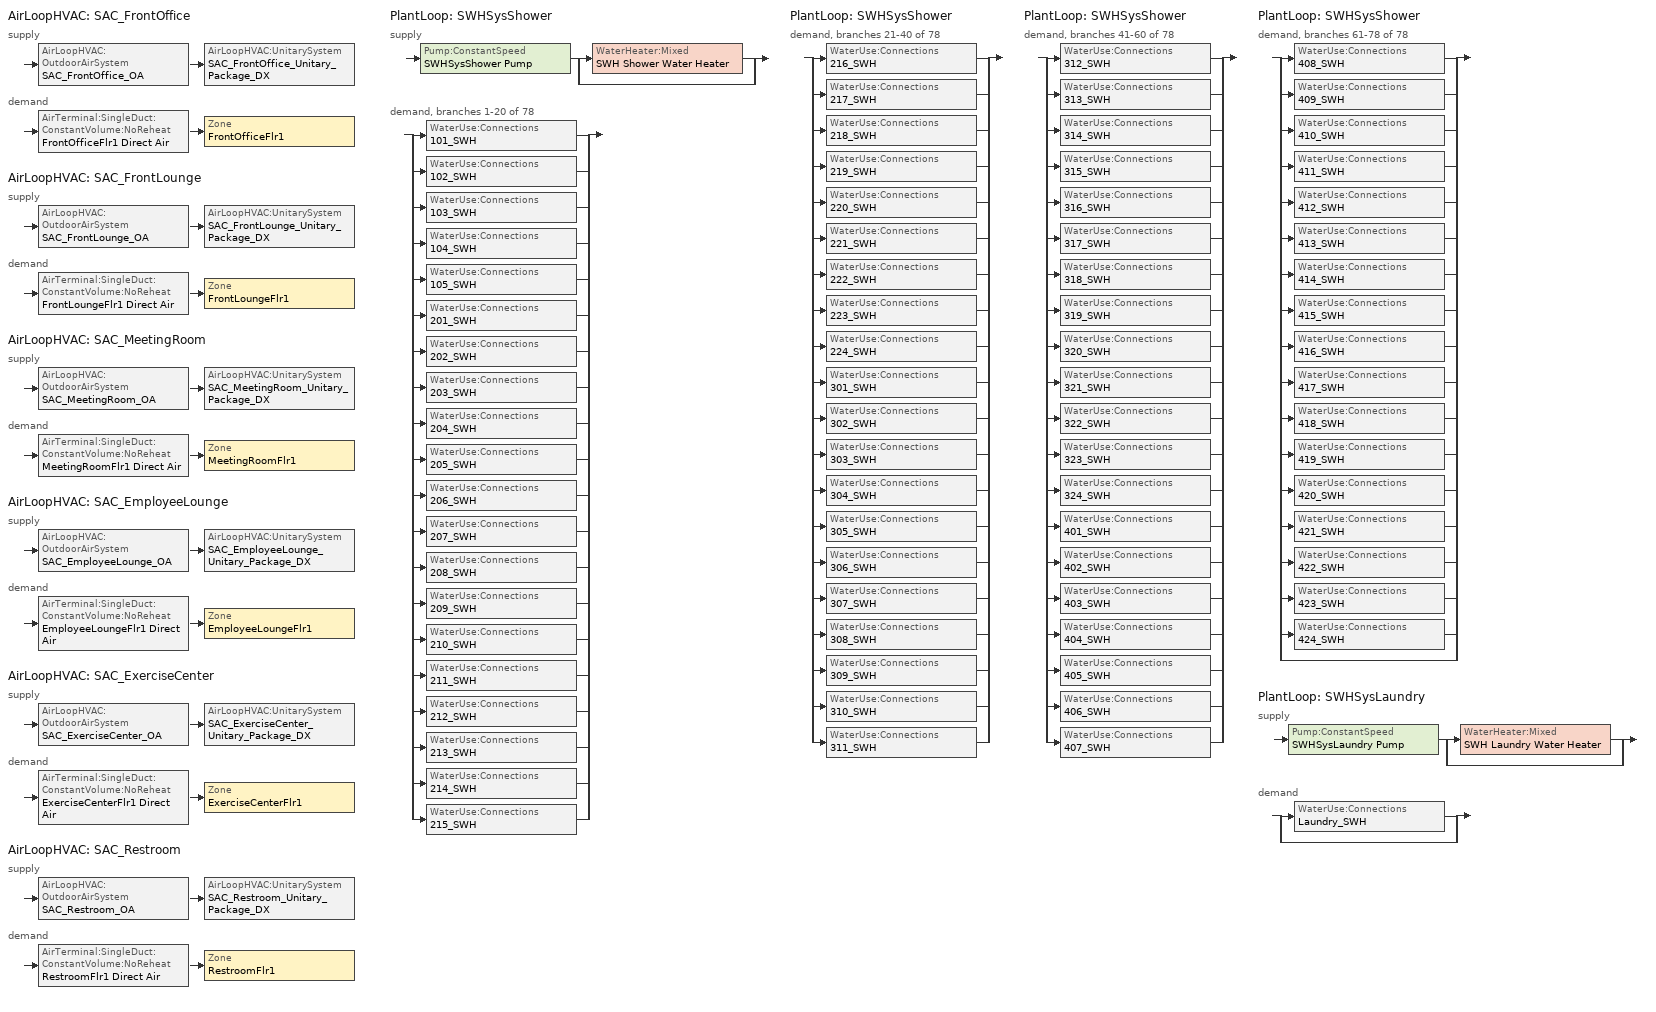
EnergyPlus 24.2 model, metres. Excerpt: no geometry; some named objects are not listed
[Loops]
AirLoopHVAC 'SAC_FrontOffice'
 supply: AirLoopHVAC:OutdoorAirSystem 'SAC_FrontOffice_OA' > AirLoopHVAC:UnitarySystem 'SAC_FrontOffice_Unitary_Package_DX'
 demand: AirTerminal:SingleDuct:ConstantVolume:NoReheat 'FrontOfficeFlr1 Direct Air' > Zone 'FrontOfficeFlr1'
AirLoopHVAC 'SAC_FrontLounge'
 supply: AirLoopHVAC:OutdoorAirSystem 'SAC_FrontLounge_OA' > AirLoopHVAC:UnitarySystem 'SAC_FrontLounge_Unitary_Package_DX'
 demand: AirTerminal:SingleDuct:ConstantVolume:NoReheat 'FrontLoungeFlr1 Direct Air' > Zone 'FrontLoungeFlr1'
AirLoopHVAC 'SAC_MeetingRoom'
 supply: AirLoopHVAC:OutdoorAirSystem 'SAC_MeetingRoom_OA' > AirLoopHVAC:UnitarySystem 'SAC_MeetingRoom_Unitary_Package_DX'
 demand: AirTerminal:SingleDuct:ConstantVolume:NoReheat 'MeetingRoomFlr1 Direct Air' > Zone 'MeetingRoomFlr1'
AirLoopHVAC 'SAC_EmployeeLounge'
 supply: AirLoopHVAC:OutdoorAirSystem 'SAC_EmployeeLounge_OA' > AirLoopHVAC:UnitarySystem 'SAC_EmployeeLounge_Unitary_Package_DX'
 demand: AirTerminal:SingleDuct:ConstantVolume:NoReheat 'EmployeeLoungeFlr1 Direct Air' > Zone 'EmployeeLoungeFlr1'
AirLoopHVAC 'SAC_ExerciseCenter'
 supply: AirLoopHVAC:OutdoorAirSystem 'SAC_ExerciseCenter_OA' > AirLoopHVAC:UnitarySystem 'SAC_ExerciseCenter_Unitary_Package_DX'
 demand: AirTerminal:SingleDuct:ConstantVolume:NoReheat 'ExerciseCenterFlr1 Direct Air' > Zone 'ExerciseCenterFlr1'
AirLoopHVAC 'SAC_Restroom'
 supply: AirLoopHVAC:OutdoorAirSystem 'SAC_Restroom_OA' > AirLoopHVAC:UnitarySystem 'SAC_Restroom_Unitary_Package_DX'
 demand: AirTerminal:SingleDuct:ConstantVolume:NoReheat 'RestroomFlr1 Direct Air' > Zone 'RestroomFlr1'
PlantLoop 'SWHSysShower'
 supply: Pump:ConstantSpeed 'SWHSysShower Pump' > split
  | WaterHeater:Mixed 'SWH Shower Water Heater'
  | bypass
 demand, branches 1-20 of 78: split
  | WaterUse:Connections '101_SWH'
  | WaterUse:Connections '102_SWH'
  | WaterUse:Connections '103_SWH'
  | WaterUse:Connections '104_SWH'
  | WaterUse:Connections '105_SWH'
  | WaterUse:Connections '201_SWH'
  | WaterUse:Connections '202_SWH'
  | WaterUse:Connections '203_SWH'
  | WaterUse:Connections '204_SWH'
  | WaterUse:Connections '205_SWH'
  | WaterUse:Connections '206_SWH'
  | WaterUse:Connections '207_SWH'
  | WaterUse:Connections '208_SWH'
  | WaterUse:Connections '209_SWH'
  | WaterUse:Connections '210_SWH'
  | WaterUse:Connections '211_SWH'
  | WaterUse:Connections '212_SWH'
  | WaterUse:Connections '213_SWH'
  | WaterUse:Connections '214_SWH'
  | WaterUse:Connections '215_SWH'
PlantLoop 'SWHSysShower'
 demand, branches 21-40 of 78: split
  | WaterUse:Connections '216_SWH'
  | WaterUse:Connections '217_SWH'
  | WaterUse:Connections '218_SWH'
  | WaterUse:Connections '219_SWH'
  | WaterUse:Connections '220_SWH'
  | WaterUse:Connections '221_SWH'
  | WaterUse:Connections '222_SWH'
  | WaterUse:Connections '223_SWH'
  | WaterUse:Connections '224_SWH'
  | WaterUse:Connections '301_SWH'
  | WaterUse:Connections '302_SWH'
  | WaterUse:Connections '303_SWH'
  | WaterUse:Connections '304_SWH'
  | WaterUse:Connections '305_SWH'
  | WaterUse:Connections '306_SWH'
  | WaterUse:Connections '307_SWH'
  | WaterUse:Connections '308_SWH'
  | WaterUse:Connections '309_SWH'
  | WaterUse:Connections '310_SWH'
  | WaterUse:Connections '311_SWH'
PlantLoop 'SWHSysShower'
 demand, branches 41-60 of 78: split
  | WaterUse:Connections '312_SWH'
  | WaterUse:Connections '313_SWH'
  | WaterUse:Connections '314_SWH'
  | WaterUse:Connections '315_SWH'
  | WaterUse:Connections '316_SWH'
  | WaterUse:Connections '317_SWH'
  | WaterUse:Connections '318_SWH'
  | WaterUse:Connections '319_SWH'
  | WaterUse:Connections '320_SWH'
  | WaterUse:Connections '321_SWH'
  | WaterUse:Connections '322_SWH'
  | WaterUse:Connections '323_SWH'
  | WaterUse:Connections '324_SWH'
  | WaterUse:Connections '401_SWH'
  | WaterUse:Connections '402_SWH'
  | WaterUse:Connections '403_SWH'
  | WaterUse:Connections '404_SWH'
  | WaterUse:Connections '405_SWH'
  | WaterUse:Connections '406_SWH'
  | WaterUse:Connections '407_SWH'
PlantLoop 'SWHSysShower'
 demand, branches 61-78 of 78: split
  | WaterUse:Connections '408_SWH'
  | WaterUse:Connections '409_SWH'
  | WaterUse:Connections '410_SWH'
  | WaterUse:Connections '411_SWH'
  | WaterUse:Connections '412_SWH'
  | WaterUse:Connections '413_SWH'
  | WaterUse:Connections '414_SWH'
  | WaterUse:Connections '415_SWH'
  | WaterUse:Connections '416_SWH'
  | WaterUse:Connections '417_SWH'
  | WaterUse:Connections '418_SWH'
  | WaterUse:Connections '419_SWH'
  | WaterUse:Connections '420_SWH'
  | WaterUse:Connections '421_SWH'
  | WaterUse:Connections '422_SWH'
  | WaterUse:Connections '423_SWH'
  | WaterUse:Connections '424_SWH'
  | bypass
PlantLoop 'SWHSysLaundry'
 supply: Pump:ConstantSpeed 'SWHSysLaundry Pump' > split
  | WaterHeater:Mixed 'SWH Laundry Water Heater'
  | bypass
 demand: split
  | WaterUse:Connections 'Laundry_SWH'
  | bypass
[ThermostatSetpoint:DualSetpoint]
Name | Heating Setpoint Temperature Schedule | Cooling Setpoint Temperature Schedule
CommonArea Thermostat Dual SP Control | CommonArea_HtgSP_Sch | CommonArea_ClgSP_Sch
FrontOfficeFlr1 Dual SP Control | Office_HtgSP_Sch | Office_ClgSP_Sch
MeetingRoomFlr1 Dual SP Control | MeetingRoom_HtgSP_Sch | MeetingRoom_ClgSP_Sch
[DesignSpecification:ZoneAirDistribution]
CM DSZAD Building: Zone Air Distribution Effectiveness in Cooling Mode=1; Zone Air Distribution Effectiveness in Heating Mode=1
[Sizing:Zone] Zone Cooling Design Supply Air Temperature Input Method=SupplyAirTemperature; Zone Cooling Design Supply Air Temperature {C}=14; Zone Heating Design Supply Air Temperature Input Method=SupplyAirTemperature; Zone Heating Design Supply Air Temperature {C}=50; Zone Cooling Design Supply Air Humidity Ratio {kgWater/kgDryAir}=0.008; Zone Heating Design Supply Air Humidity Ratio {kgWater/kgDryAir}=0.008; Cooling Design Air Flow Method=DesignDay; Cooling Design Air Flow Rate {m3/s}=0; Cooling Minimum Air Flow Fraction=0; Heating Design Air Flow Method=DesignDay; Heating Design Air Flow Rate {m3/s}=0; Zone Load Sizing Method=Sensible Load Only No Latent Load; Zone Latent Cooling Design Supply Air Humidity Ratio Input Method=HumidityRatioDifference; Zone Cooling Design Supply Air Humidity Ratio Difference {kgWater/kgDryAir}=0.005; Zone Latent Heating Design Supply Air Humidity Ratio Input Method=HumidityRatioDifference; Zone Humidification Design Supply Air Humidity Ratio Difference {kgWater/kgDryAir}=0.005
Name | Design Specification Outdoor Air Object
FrontOfficeFlr1 | SZ DSOA FrontOfficeFlr1
FrontLoungeFlr1 | SZ DSOA FrontLoungeFlr1
MeetingRoomFlr1 | SZ DSOA MeetingRoomFlr1
EmployeeLoungeFlr1 | SZ DSOA EmployeeLoungeFlr1
ExerciseCenterFlr1 | SZ DSOA ExerciseCenterFlr1
RestroomFlr1 | SZ DSOA RestroomFlr1
[DesignSpecification:OutdoorAir]
Name | Outdoor Air Method | Outdoor Air Flow per Zone Floor Area {m3/s-m2} | Outdoor Air Flow per Person {m3/s-person}
SZ DSOA FrontOfficeFlr1 | Flow/Area | 0.0004318
SZ DSOA FrontLoungeFlr1 | Sum | 0.0003048 | 0.00353961
SZ DSOA MeetingRoomFlr1; SZ DSOA EmployeeLoungeFlr1 | Sum | 0.0003048 | 0.00235974
SZ DSOA ExerciseCenterFlr1 | Sum | 0.0003048 | 0.00943895
SZ DSOA RestroomFlr1 | Flow/Area | 0
[ZoneControl:Thermostat] Control Type Schedule=COMPACT HVAC-ALWAYS 4
Name | Zone or ZoneList | Control 1
FrontOfficeFlr1 Thermostat | FrontOfficeFlr1 | FrontOfficeFlr1 Dual SP Control
FrontLoungeFlr1 Thermostat | FrontLoungeFlr1 | CommonArea Thermostat Dual SP Control
MeetingRoomFlr1 Thermostat | MeetingRoomFlr1 | MeetingRoomFlr1 Dual SP Control
EmployeeLoungeFlr1 Thermostat | EmployeeLoungeFlr1 | CommonArea Thermostat Dual SP Control
ExerciseCenterFlr1 Thermostat | ExerciseCenterFlr1 | CommonArea Thermostat Dual SP Control
RestroomFlr1 Thermostat | RestroomFlr1 | CommonArea Thermostat Dual SP Control
[Zone equipment]
FrontOfficeFlr1: FrontOfficeFlr1 Direct Air
FrontLoungeFlr1: FrontLoungeFlr1 Direct Air
MeetingRoomFlr1: MeetingRoomFlr1 Direct Air
EmployeeLoungeFlr1: EmployeeLoungeFlr1 Direct Air
ExerciseCenterFlr1: ExerciseCenterFlr1 Direct Air
RestroomFlr1: RestroomFlr1 Direct Air
[Coil:Cooling:DX:MultiSpeed] Availability Schedule=COMPACT HVAC-ALWAYS 1; Condenser Type=AirCooled; Apply Part Load Fraction to Speeds Greater than 1=No; Apply Latent Degradation to Speeds Greater than 1=No; Maximum Outdoor Dry-Bulb Temperature for Crankcase Heater Operation {C}=10; Basin Heater Setpoint Temperature {C}=2; Fuel Type=Electricity; Number of Speeds=2; 2017 Speed 1 Rated Evaporator Fan Power Per Volume Flow Rate {W/(m3/s)}=0; Speed 1 Total Cooling Capacity Function of Temperature Curve=PTU_CapFT; Speed 1 Total Cooling Capacity Function of Flow Fraction Curve=PTU_CapFF; Speed 1 Energy Input Ratio Function of Temperature Curve=PTU_EIRFT; Speed 1 Energy Input Ratio Function of Flow Fraction Curve=PTU_EIRFF; Speed 1 Part Load Fraction Correlation Curve=PTU_PLR; Speed 1 Rated Waste Heat Fraction of Power Input=0.2; Speed 1 Evaporative Condenser Effectiveness=0.9; 2017 Speed 2 Rated Evaporator Fan Power Per Volume Flow Rate {W/(m3/s)}=0; Speed 2 Total Cooling Capacity Function of Temperature Curve=PTU_CapFT; Speed 2 Total Cooling Capacity Function of Flow Fraction Curve=PTU_CapFF; Speed 2 Energy Input Ratio Function of Temperature Curve=PTU_EIRFT; Speed 2 Energy Input Ratio Function of Flow Fraction Curve=PTU_EIRFF; Speed 2 Part Load Fraction Correlation Curve=PTU_PLR; Speed 2 Rated Waste Heat Fraction of Power Input=0.2; Speed 2 Evaporative Condenser Effectiveness=0.9
Name | Speed 1 Gross Rated Total Cooling Capacity {W} | Speed 1 Gross Rated Sensible Heat Ratio | Speed 1 Gross Rated Cooling COP {W/W} | Speed 1 Rated Air Flow Rate {m3/s} | Speed 2 Gross Rated Total Cooling Capacity {W} | Speed 2 Gross Rated Sensible Heat Ratio | Speed 2 Gross Rated Cooling COP {W/W} | Speed 2 Rated Air Flow Rate {m3/s}
SAC_FrontOffice Cooling Coil | 3651.65 | 0.74078 | 4.11713 | 0.22142 | 7303.3 | 0.74078 | 4.11713 | 0.33213
SAC_FrontLounge Cooling Coil | 10170 | 0.70108 | 3.79883 | 0.54606 | 20339.97 | 0.70108 | 3.79883 | 0.81909
SAC_MeetingRoom Cooling Coil | 4692.825 | 0.70108 | 4.11713 | 0.251973 | 9385.65 | 0.70108 | 4.11713 | 0.37796
SAC_EmployeeLounge Cooling Coil | 7246.085 | 0.788 | 4.11713 | 0.49688 | 14492.17 | 0.788 | 4.11713 | 0.74532
SAC_ExerciseCenter Cooling Coil | 1685.465 | 0.70108 | 4.11713 | 0.0905 | 3370.93 | 0.70108 | 4.11713 | 0.13575
SAC_Restroom Cooling Coil | 590.345 | 0.8002 | 4.11713 | 0.0433527 | 1180.69 | 0.8002 | 4.11713 | 0.0650291
[Coil:Heating:Fuel] Availability Schedule=COMPACT HVAC-ALWAYS 1; Fuel Type=NaturalGas; Burner Efficiency=0.8; Nominal Capacity {W}=AUTOSIZE; On Cycle Parasitic Electric Load {W}=0; Part Load Fraction Correlation Curve=GasHeatPLFFPLR; Off Cycle Parasitic Fuel Load {W}=0
SAC_FrontOffice Heating Coil; SAC_FrontLounge Heating Coil; SAC_MeetingRoom Heating Coil; SAC_EmployeeLounge Heating Coil; SAC_ExerciseCenter Heating Coil; SAC_Restroom Heating Coil
[Sizing:System] Type of Load to Size On=Sensible; Design Outdoor Air Flow Rate {m3/s}=AUTOSIZE; Central Heating Maximum System Air Flow Ratio=1; Preheat Design Temperature {C}=7; Preheat Design Humidity Ratio {kgWater/kgDryAir}=0.008; Precool Design Temperature {C}=12; Precool Design Humidity Ratio {kgWater/kgDryAir}=0.008; Central Cooling Design Supply Air Temperature {C}=12; Central Heating Design Supply Air Temperature {C}=40; Type of Zone Sum to Use=NonCoincident; 100% Outdoor Air in Cooling=No; 100% Outdoor Air in Heating=No; Central Cooling Design Supply Air Humidity Ratio {kgWater/kgDryAir}=0.008; Central Heating Design Supply Air Humidity Ratio {kgWater/kgDryAir}=0.008; Cooling Supply Air Flow Rate Method=DesignDay; Cooling Supply Air Flow Rate {m3/s}=0; Heating Supply Air Flow Rate Method=DesignDay; Heating Supply Air Flow Rate {m3/s}=0; System Outdoor Air Method=ZoneSum; Zone Maximum Outdoor Air Fraction=1; Cooling Design Capacity Method=CoolingDesignCapacity; Cooling Design Capacity {W}=autosize; Heating Design Capacity Method=HeatingDesignCapacity; Heating Design Capacity {W}=autosize; Central Cooling Capacity Control Method=OnOff
SAC_FrontOffice; SAC_FrontLounge; SAC_MeetingRoom; SAC_EmployeeLounge; SAC_ExerciseCenter; SAC_Restroom
[AirTerminal:SingleDuct:ConstantVolume:NoReheat] Availability Schedule=COMPACT HVAC-ALWAYS 1; Maximum Air Flow Rate {m3/s}=AUTOSIZE
FrontOfficeFlr1 Direct Air; FrontLoungeFlr1 Direct Air; MeetingRoomFlr1 Direct Air; EmployeeLoungeFlr1 Direct Air; ExerciseCenterFlr1 Direct Air; RestroomFlr1 Direct Air
[Fan:SystemModel] Availability Schedule=AlwaysOn; Design Maximum Air Flow Rate {m3/s}=autosize; Speed Control Method=Discrete; Electric Power Minimum Flow Rate Fraction=1; Design Pressure Rise {Pa}=622.5; Motor In Air Stream Fraction=1; Design Electric Power Consumption {W}=AUTOSIZE; Design Power Sizing Method=TotalEfficiencyAndPressure; Night Ventilation Mode Pressure Rise {Pa}=622.5
Name | Motor Efficiency | Fan Total Efficiency | Number of Speeds | Speed 1 Flow Fraction | Speed 1 Electric Power Fraction | Speed 2 Flow Fraction | Speed 2 Electric Power Fraction
SAC_FrontOffice_addAQ Supply Fan; SAC_MeetingRoom_addAQ Supply Fan; SAC_ExerciseCenter_addAQ Supply Fan; SAC_Restroom_addAQ Supply Fan | 0.855 | 0.55575 | 1 | 1 | 1
SAC_FrontLounge_addAQ Supply Fan | 0.865 | 0.56225 | 2 | 0.66 | 0.4 | 1 | 1
SAC_EmployeeLounge_addAQ Supply Fan | 0.865 | 0.56225 | 1 | 1 | 1
[AirLoopHVAC:UnitarySystem] Control Type=Load; Dehumidification Control Type=None; Availability Schedule=COMPACT HVAC-ALWAYS 1; Fan Placement=BlowThrough; DX Heating Coil Sizing Ratio=1; Use DOAS DX Cooling Coil=No; Minimum Supply Air Temperature {C}=2; Latent Load Control=SensibleOnlyLoadControl; Cooling Supply Air Flow Rate Method=SupplyAirFlowRate; Cooling Supply Air Flow Rate {m3/s}=AUTOSIZE; Heating Supply Air Flow Rate Method=SupplyAirFlowRate; Heating Supply Air Flow Rate {m3/s}=AUTOSIZE; No Load Supply Air Flow Rate Method=SupplyAirFlowRate; No Load Supply Air Flow Rate {m3/s}=AUTOSIZE; No Load Supply Air Flow Rate Control Set To Low Speed=No; Maximum Supply Air Temperature {C}=AUTOSIZE
Name | Controlling Zone or Thermostat Location | Supply Fan | Supply Air Fan Operating Mode Schedule | Heating Coil | Cooling Coil | Design Specification Multispeed Object
SAC_FrontOffice_Unitary_Package_DX | FrontOfficeFlr1 | SAC_FrontOffice_addAQ Supply Fan | Office_Fan_Sch | SAC_FrontOffice Heating Coil | SAC_FrontOffice Cooling Coil | SAC_FrontOffice_Unitary_Package_DX_Perf
SAC_FrontLounge_Unitary_Package_DX | FrontLoungeFlr1 | SAC_FrontLounge_addAQ Supply Fan | COMPACT HVAC-ALWAYS 1 | SAC_FrontLounge Heating Coil | SAC_FrontLounge Cooling Coil | SAC_FrontLounge_Unitary_Package_DX_Perf
SAC_MeetingRoom_Unitary_Package_DX | MeetingRoomFlr1 | SAC_MeetingRoom_addAQ Supply Fan | MeetingRoom_Fan_Sch | SAC_MeetingRoom Heating Coil | SAC_MeetingRoom Cooling Coil | SAC_MeetingRoom_Unitary_Package_DX_Perf
SAC_EmployeeLounge_Unitary_Package_DX | EmployeeLoungeFlr1 | SAC_EmployeeLounge_addAQ Supply Fan | COMPACT HVAC-ALWAYS 1 | SAC_EmployeeLounge Heating Coil | SAC_EmployeeLounge Cooling Coil | SAC_EmployeeLounge_Unitary_Package_DX_Perf
SAC_ExerciseCenter_Unitary_Package_DX | ExerciseCenterFlr1 | SAC_ExerciseCenter_addAQ Supply Fan | COMPACT HVAC-ALWAYS 1 | SAC_ExerciseCenter Heating Coil | SAC_ExerciseCenter Cooling Coil | SAC_ExerciseCenter_Unitary_Package_DX_Perf
SAC_Restroom_Unitary_Package_DX | RestroomFlr1 | SAC_Restroom_addAQ Supply Fan | COMPACT HVAC-ALWAYS 1 | SAC_Restroom Heating Coil | SAC_Restroom Cooling Coil | SAC_Restroom_Unitary_Package_DX_Perf
[UnitarySystemPerformance:Multispeed] Number of Speeds for Heating=2; Number of Speeds for Cooling=2; Single Mode Operation=No; Heating Speed 2 Supply Air Flow Ratio=1; Cooling Speed 2 Supply Air Flow Ratio=1
Name | No Load Supply Air Flow Rate Ratio | Heating Speed 1 Supply Air Flow Ratio | Cooling Speed 1 Supply Air Flow Ratio
SAC_FrontOffice_Unitary_Package_DX_Perf; SAC_MeetingRoom_Unitary_Package_DX_Perf; SAC_EmployeeLounge_Unitary_Package_DX_Perf; SAC_ExerciseCenter_Unitary_Package_DX_Perf; SAC_Restroom_Unitary_Package_DX_Perf | 1 | 1 | 1
SAC_FrontLounge_Unitary_Package_DX_Perf | 0.66 | 0.66 | 0.66
[Controller:OutdoorAir] Maximum Outdoor Air Flow Rate {m3/s}=AUTOSIZE; Economizer Control Action Type=ModulateFlow; Lockout Type=LockoutWithHeating; Minimum Limit Type=FixedMinimum; Minimum Outdoor Air Schedule=MinOA_MotorizedDamper_Sched; Maximum Fraction of Outdoor Air Schedule=SZ_system_OA_Max_Frac_SCH
Name | Minimum Outdoor Air Flow Rate {m3/s} | Economizer Control Type | Mechanical Ventilation Controller
SAC_FrontOffice_OA_Controller; SAC_Restroom_OA_Controller | AUTOSIZE | NoEconomizer
SAC_FrontLounge_OA_Controller | 0 | DifferentialEnthalpy | FrontLoungeFlr1_DCV
SAC_MeetingRoom_OA_Controller | 0 | NoEconomizer | MeetingRoomFlr1_DCV
SAC_EmployeeLounge_OA_Controller | 0 | DifferentialEnthalpy | EmployeeLoungeFlr1_DCV
SAC_ExerciseCenter_OA_Controller | 0 | NoEconomizer | ExerciseCenterFlr1_DCV
[Controller:MechanicalVentilation] Availability Schedule=MinOA_MotorizedDamper_Sched; System Outdoor Air Method=ZoneSum; Design Specification Zone Air Distribution Object Name 1=CM DSZAD Building
Name | Demand Controlled Ventilation | Zone or ZoneList 1 | Design Specification Outdoor Air Object Name 1
FrontOfficeFlr1_DCV | No | FrontOfficeFlr1 | SZ DSOA FrontOfficeFlr1
FrontLoungeFlr1_DCV | Yes | FrontLoungeFlr1 | SZ DSOA FrontLoungeFlr1
MeetingRoomFlr1_DCV | Yes | MeetingRoomFlr1 | SZ DSOA MeetingRoomFlr1
EmployeeLoungeFlr1_DCV | Yes | EmployeeLoungeFlr1 | SZ DSOA EmployeeLoungeFlr1
ExerciseCenterFlr1_DCV | Yes | ExerciseCenterFlr1 | SZ DSOA ExerciseCenterFlr1
RestroomFlr1_DCV | No | RestroomFlr1 | SZ DSOA RestroomFlr1
[AirLoopHVAC] Design Supply Air Flow Rate {m3/s}=AUTOSIZE
SAC_FrontOffice; SAC_FrontLounge; SAC_MeetingRoom; SAC_EmployeeLounge; SAC_ExerciseCenter; SAC_Restroom
[SetpointManager:SingleZone:Heating] Control Variable=Temperature; Minimum Supply Air Temperature {C}=13; Maximum Supply Air Temperature {C}=45
Name | Control Zone | Setpoint Node or NodeList
SupAirTemp MngrFrontOfficeFlr1 - Htg | FrontOfficeFlr1 | SAC_FrontOffice Supply Equipment Outlet Node
SupAirTemp MngrFrontLoungeFlr1 - Htg | FrontLoungeFlr1 | SAC_FrontLounge Supply Equipment Outlet Node
SupAirTemp MngrMeetingRoomFlr1 - Htg | MeetingRoomFlr1 | SAC_MeetingRoom Supply Equipment Outlet Node
SupAirTemp MngrEmployeeLoungeFlr1 - Htg | EmployeeLoungeFlr1 | SAC_EmployeeLounge Supply Equipment Outlet Node
SupAirTemp MngrExerciseCenterFlr1 - Htg | ExerciseCenterFlr1 | SAC_ExerciseCenter Supply Equipment Outlet Node
SupAirTemp MngrRestroomFlr1 - Htg | RestroomFlr1 | SAC_Restroom Supply Equipment Outlet Node
[SetpointManager:SingleZone:Cooling] Control Variable=Temperature; Minimum Supply Air Temperature {C}=13; Maximum Supply Air Temperature {C}=45
Name | Control Zone | Setpoint Node or NodeList
SupAirTemp MngrFrontOfficeFlr1 - Clg | FrontOfficeFlr1 | SAC_FrontOffice Zone Equipment Inlet Node
SupAirTemp MngrFrontLoungeFlr1 - Clg | FrontLoungeFlr1 | SAC_FrontLounge Zone Equipment Inlet Node
SupAirTemp MngrMeetingRoomFlr1 - Clg | MeetingRoomFlr1 | SAC_MeetingRoom Zone Equipment Inlet Node
SupAirTemp MngrEmployeeLoungeFlr1 - Clg | EmployeeLoungeFlr1 | SAC_EmployeeLounge Zone Equipment Inlet Node
SupAirTemp MngrExerciseCenterFlr1 - Clg | ExerciseCenterFlr1 | SAC_ExerciseCenter Zone Equipment Inlet Node
SupAirTemp MngrRestroomFlr1 - Clg | RestroomFlr1 | SAC_Restroom Zone Equipment Inlet Node
[SetpointManager:MixedAir] Control Variable=Temperature
Name | Setpoint Node or NodeList
SAC_FrontOffice_OAMixed Air Temp Manager | SAC_FrontOffice Mixed Air Outlet
SAC_FrontLounge_OAMixed Air Temp Manager | SAC_FrontLounge Mixed Air Outlet
SAC_MeetingRoom_OAMixed Air Temp Manager | SAC_MeetingRoom Mixed Air Outlet
SAC_EmployeeLounge_OAMixed Air Temp Manager | SAC_EmployeeLounge Mixed Air Outlet
SAC_ExerciseCenter_OAMixed Air Temp Manager | SAC_ExerciseCenter Mixed Air Outlet
SAC_Restroom_OAMixed Air Temp Manager | SAC_Restroom Mixed Air Outlet
[WaterHeater:Mixed] Deadband Temperature Difference {deltaC}=2; Maximum Temperature Limit {C}=82.2222; Heater Control Type=Cycle; Heater Fuel Type=NATURALGAS; Heater Thermal Efficiency=0.95; Off Cycle Parasitic Fuel Type=NATURALGAS; Off Cycle Parasitic Heat Fraction to Tank=0; On Cycle Parasitic Fuel Type=NATURALGAS; Ambient Temperature Indicator=zone; Use Side Effectiveness=1; Source Side Effectiveness=1; Use Side Design Flow Rate {m3/s}=AUTOSIZE; Source Side Design Flow Rate {m3/s}=AUTOSIZE; Indirect Water Heating Recovery Time {hr}=1.5
Name | Tank Volume {m3} | Setpoint Temperature Schedule | Heater Maximum Capacity {W} | Off Cycle Parasitic Fuel Consumption Rate {W} | On Cycle Parasitic Fuel Consumption Rate {W} | Ambient Temperature Zone | Off Cycle Loss Coefficient to Ambient Temperature {W/K} | On Cycle Loss Coefficient to Ambient Temperature {W/K} | Peak Use Flow Rate {m3/s}
SWH Shower Water Heater | 1.135624 | SHWSysShower Water Heater Setpoint Temperature Schedule | 87921.32 | 6120.33 | 6120.33 | MECHANICALROOMFLR1 | 11.2541 | 11.2541
SWH Laundry Water Heater | 0.757082 | SHWSysLaundry Water Heater Setpoint Temperature Schedule | 58614.21 | 0 | 0 | LAUNDRYROOMFLR1 | 9.64329 | 9.64329 | 0
[Sizing:Plant] Loop Type=Heating; Loop Design Temperature Difference {deltaC}=5
Name | Design Loop Exit Temperature {C}
SWHSysShower | 60
SWHSysLaundry | 82.22
[PlantLoop] Fluid Type=WATER; Minimum Loop Temperature {C}=10; Maximum Loop Flow Rate {m3/s}=AUTOSIZE; Minimum Loop Flow Rate {m3/s}=0; Plant Loop Volume {m3}=AUTOSIZE; Load Distribution Scheme=Optimal
Name | Plant Equipment Operation Scheme | Maximum Loop Temperature {C}
SWHSysShower | SWHSysShower Loop Operation Scheme List | 60
SWHSysLaundry | SWHSysLaundry Loop Operation Scheme List | 82.22
[Pump:ConstantSpeed] Design Flow Rate {m3/s}=autosize; Design Power Consumption {W}=AUTOSIZE; Fraction of Motor Inefficiencies to Fluid Stream=0; Pump Control Type=Intermittent
Name | Design Pump Head {Pa} | Motor Efficiency
SWHSysShower Pump | 29891 | 0.85
SWHSysLaundry Pump | 0.001 | 0.3
[PlantEquipmentList]
SWHSysShower Equipment List: SWH Shower Water Heater
SWHSysLaundry Equipment List: SWH Laundry Water Heater
[PlantEquipmentOperation:HeatingLoad] Load Range 1 Lower Limit {W}=0; Load Range 1 Upper Limit {W}=1000000000000000
Name | Range 1 Equipment List
SWHSysShower Operation Scheme | SWHSysShower Equipment List
SWHSysLaundry Operation Scheme | SWHSysLaundry Equipment List
[PlantEquipmentOperationSchemes] Control Scheme 1 Schedule=PlantOnSched
Name | Control Scheme 1
SWHSysShower Loop Operation Scheme List | SWHSysShower Operation Scheme
SWHSysLaundry Loop Operation Scheme List | SWHSysLaundry Operation Scheme
[SetpointManager:Scheduled] Control Variable=Temperature
Name | Schedule | Setpoint Node or NodeList
SWHSysShower Loop Setpoint Manager | SHWSysShower-Loop-Temp-Schedule | SWHSysShower Supply Outlet Node
SWHSysLaundry Loop Setpoint Manager | SHWSysLaundry-Loop-Temp-Schedule | SWHSysLaundry Supply Outlet Node
[WaterUse:Equipment] Sensible Fraction Schedule=SHW Sensible fract sched; Latent Fraction Schedule=SHW Latent fract sched
Name | Peak Flow Rate {m3/s} | Flow Rate Fraction Schedule | Target Temperature Schedule | Zone
101_SWH | 2.337e-06 | AlwaysOff | SHW Shower Temp Sched | GuestRoom101
102_SWH | 2.337e-06 | AlwaysOff | SHW Shower Temp Sched | GuestRoom102
103_SWH | 2.337e-06 | GuestRoom_SHW_Sch | SHW Shower Temp Sched | GuestRoom103
104_SWH | 2.337e-06 | GuestRoom_SHW_Sch | SHW Shower Temp Sched | GuestRoom104
105_SWH | 2.337e-06 | GuestRoom_SHW_Sch | SHW Shower Temp Sched | GuestRoom105
201_SWH | 2.337e-06 | AlwaysOff | SHW Shower Temp Sched | GuestRoom201
202_SWH; 203_SWH; 204_SWH; 205_SWH | 2.337e-06 | GuestRoom_SHW_Sch | SHW Shower Temp Sched | GuestRoom202_205
206_SWH; 207_SWH; 208_SWH | 2.337e-06 | GuestRoom_SHW_Sch | SHW Shower Temp Sched | GuestRoom206_208
209_SWH; 210_SWH; 211_SWH; 212_SWH | 2.337e-06 | GuestRoom_SHW_Sch | SHW Shower Temp Sched | GuestRoom209_212
213_SWH | 2.337e-06 | GuestRoom_SHW_Sch | SHW Shower Temp Sched | GuestRoom213
214_SWH | 2.337e-06 | GuestRoom_SHW_Sch | SHW Shower Temp Sched | GuestRoom214
215_SWH; 216_SWH; 217_SWH; 218_SWH | 2.337e-06 | AlwaysOff | SHW Shower Temp Sched | GuestRoom215_218
219_SWH | 2.337e-06 | GuestRoom_SHW_Sch | SHW Shower Temp Sched | GuestRoom219
220_SWH; 221_SWH; 222_SWH; 223_SWH | 2.337e-06 | GuestRoom_SHW_Sch | SHW Shower Temp Sched | GuestRoom220_223
224_SWH | 2.337e-06 | GuestRoom_SHW_Sch | SHW Shower Temp Sched | GuestRoom224
301_SWH | 2.337e-06 | AlwaysOff | SHW Shower Temp Sched | GuestRoom301
302_SWH; 303_SWH; 304_SWH; 305_SWH | 2.337e-06 | AlwaysOff | SHW Shower Temp Sched | GuestRoom302_305
306_SWH; 307_SWH; 308_SWH | 2.337e-06 | AlwaysOff | SHW Shower Temp Sched | GuestRoom306_308
309_SWH; 310_SWH; 311_SWH; 312_SWH | 2.337e-06 | GuestRoom_SHW_Sch | SHW Shower Temp Sched | GuestRoom309_312
313_SWH | 2.337e-06 | AlwaysOff | SHW Shower Temp Sched | GuestRoom313
314_SWH | 2.337e-06 | GuestRoom_SHW_Sch | SHW Shower Temp Sched | GuestRoom314
315_SWH; 316_SWH; 317_SWH; 318_SWH | 2.337e-06 | GuestRoom_SHW_Sch | SHW Shower Temp Sched | GuestRoom315_318
319_SWH | 2.337e-06 | AlwaysOff | SHW Shower Temp Sched | GuestRoom319
320_SWH; 321_SWH; 322_SWH; 323_SWH | 2.337e-06 | GuestRoom_SHW_Sch | SHW Shower Temp Sched | GuestRoom320_323
324_SWH | 2.337e-06 | AlwaysOff | SHW Shower Temp Sched | GuestRoom324
401_SWH | 2.337e-06 | GuestRoom_SHW_Sch | SHW Shower Temp Sched | GuestRoom401
402_SWH; 403_SWH; 404_SWH; 405_SWH | 2.337e-06 | AlwaysOff | SHW Shower Temp Sched | GuestRoom402_405
406_SWH; 407_SWH; 408_SWH | 2.337e-06 | AlwaysOff | SHW Shower Temp Sched | GuestRoom406_408
409_SWH; 410_SWH; 411_SWH; 412_SWH | 2.337e-06 | GuestRoom_SHW_Sch | SHW Shower Temp Sched | GuestRoom409_412
413_SWH | 2.337e-06 | AlwaysOff | SHW Shower Temp Sched | GuestRoom413
414_SWH | 2.337e-06 | AlwaysOff | SHW Shower Temp Sched | GuestRoom414
415_SWH; 416_SWH; 417_SWH; 418_SWH | 2.337e-06 | GuestRoom_SHW_Sch | SHW Shower Temp Sched | GuestRoom415_418
419_SWH | 2.337e-06 | GuestRoom_SHW_Sch | SHW Shower Temp Sched | GuestRoom419
420_SWH; 421_SWH; 422_SWH; 423_SWH | 2.337e-06 | GuestRoom_SHW_Sch | SHW Shower Temp Sched | GuestRoom420_423
424_SWH | 2.337e-06 | GuestRoom_SHW_Sch | SHW Shower Temp Sched | GuestRoom424
Laundry_SWH | 0.00012933 | LaundryRoom_SHW_Sch | SHW Laundry Temp Sched | LaundryRoomFlr1
[WaterUse:Connections]
Name | Water Use Equipment 1
101_SWH | 101_SWH
102_SWH | 102_SWH
103_SWH | 103_SWH
104_SWH | 104_SWH
105_SWH | 105_SWH
201_SWH | 201_SWH
202_SWH | 202_SWH
203_SWH | 203_SWH
204_SWH | 204_SWH
205_SWH | 205_SWH
206_SWH | 206_SWH
207_SWH | 207_SWH
208_SWH | 208_SWH
209_SWH | 209_SWH
210_SWH | 210_SWH
211_SWH | 211_SWH
212_SWH | 212_SWH
213_SWH | 213_SWH
214_SWH | 214_SWH
215_SWH | 215_SWH
216_SWH | 216_SWH
217_SWH | 217_SWH
218_SWH | 218_SWH
219_SWH | 219_SWH
220_SWH | 220_SWH
221_SWH | 221_SWH
222_SWH | 222_SWH
223_SWH | 223_SWH
224_SWH | 224_SWH
301_SWH | 301_SWH
302_SWH | 302_SWH
303_SWH | 303_SWH
304_SWH | 304_SWH
305_SWH | 305_SWH
306_SWH | 306_SWH
307_SWH | 307_SWH
308_SWH | 308_SWH
309_SWH | 309_SWH
310_SWH | 310_SWH
311_SWH | 311_SWH
312_SWH | 312_SWH
313_SWH | 313_SWH
314_SWH | 314_SWH
315_SWH | 315_SWH
316_SWH | 316_SWH
317_SWH | 317_SWH
318_SWH | 318_SWH
319_SWH | 319_SWH
320_SWH | 320_SWH
321_SWH | 321_SWH
322_SWH | 322_SWH
323_SWH | 323_SWH
324_SWH | 324_SWH
401_SWH | 401_SWH
402_SWH | 402_SWH
403_SWH | 403_SWH
404_SWH | 404_SWH
405_SWH | 405_SWH
406_SWH | 406_SWH
407_SWH | 407_SWH
408_SWH | 408_SWH
409_SWH | 409_SWH
410_SWH | 410_SWH
411_SWH | 411_SWH
412_SWH | 412_SWH
413_SWH | 413_SWH
414_SWH | 414_SWH
415_SWH | 415_SWH
416_SWH | 416_SWH
417_SWH | 417_SWH
418_SWH | 418_SWH
419_SWH | 419_SWH
420_SWH | 420_SWH
421_SWH | 421_SWH
422_SWH | 422_SWH
423_SWH | 423_SWH
424_SWH | 424_SWH
Laundry_SWH | Laundry_SWH
[Schedule:Compact]
AlwaysOn; COMPACT HVAC-ALWAYS 1; PlantOnSched; MinOA_MotorizedDamper_Sched: Through: 12/31, For: AllDays, Until: 24:00, 1
AlwaysOff: Through: 12/31, For: AllDays, Until: 24:00, 0
Office_Fan_Sch: Through: 12/31, For: Weekdays, Until: 01:00, 1, Until: 02:00, 1, Until: 03:00, 1, Until: 04:00, 1, Until: 05:00, 1, Until: 06:00, 1, Until: 07:00, 1, Until: 08:00, 1, Until: 09:00, 1, Until: 10:00, 1, Until: 11:00, 1, Until: 12:00, 1, Until: 13:00, 0, Until: 14:00, 1, Until: 15:00, 0, Until: 16:00, 1, Until: 17:00, 1, Until: 18:00, 1, Until: 19:00, 1, Until: 20:00, 1, Until: 21:00, 1, Until: 22:00, 1, Until: 23:00, 1, Until: 24:00, 1, For: Saturday Sunday Holidays, Until: 01:00, 1, Until: 02:00, 1, Until: 03:00, 1, Until: 04:00, 1, Until: 05:00, 1, Until: 06:00, 1, Until: 07:00, 1, Until: 08:00, 1, Until: 09:00, 1, Until: 10:00, 1, Until: 11:00, 1, Until: 12:00, 0, Until: 13:00, 1, Until: 14:00, 1, Until: 15:00, 0, Until: 16:00, 1, Until: 17:00, 1, Until: 18:00, 1, Until: 19:00, 1, Until: 20:00, 1, Until: 21:00, 1, Until: 22:00, 1, Until: 23:00, 1, Until: 24:00, 1, For: AllOtherDays, Until: 24:00, 1
COMPACT HVAC-ALWAYS 4: Through: 12/31, For: AllDays, Until: 24:00, 4
MeetingRoom_HtgSP_Sch: Through: 12/31, For: Weekdays, Until: 01:00, 21.111, Until: 02:00, 21.111, Until: 03:00, 21.111, Until: 04:00, 21.111, Until: 05:00, 21.111, Until: 06:00, 21.111, Until: 07:00, 21.111, Until: 08:00, 21.111, Until: 09:00, 21.111, Until: 10:00, 21.111, Until: 11:00, 20.555, Until: 12:00, 20.555, Until: 13:00, 21.111, Until: 14:00, 21.111, Until: 15:00, 20.555, Until: 16:00, 21.111, Until: 17:00, 20.555, Until: 18:00, 20.555, Until: 19:00, 21.111, Until: 20:00, 21.111, Until: 21:00, 21.111, Until: 22:00, 21.111, Until: 23:00, 21.111, Until: 24:00, 21.111, For: Saturday Sunday Holidays, Until: 01:00, 21.111, Until: 02:00, 21.111, Until: 03:00, 21.111, Until: 04:00, 21.111, Until: 05:00, 21.111, Until: 06:00, 21.111, Until: 07:00, 21.111, Until: 08:00, 21.111, Until: 09:00, 21.111, Until: 10:00, 21.111, Until: 11:00, 21.111, Until: 12:00, 21.111, Until: 13:00, 20.555, Until: 14:00, 20.555, Until: 15:00, 20.555, Until: 16:00, 20.555, Until: 17:00, 20.555, Until: 18:00, 20.555, Until: 19:00, 21.111, Until: 20:00, 21.111, Until: 21:00, 21.111, Until: 22:00, 21.111, Until: 23:00, 21.111, Until: 24:00, 21.111, For: AllOtherDays, Until: 24:00, 21.111
Office_HtgSP_Sch: Through: 12/31, For: Weekdays, Until: 01:00, 21.111, Until: 02:00, 21.111, Until: 03:00, 21.111, Until: 04:00, 21.111, Until: 05:00, 21.111, Until: 06:00, 21.111, Until: 07:00, 21.111, Until: 08:00, 21.111, Until: 09:00, 21.111, Until: 10:00, 21.111, Until: 11:00, 21.111, Until: 12:00, 21.111, Until: 13:00, 20.555, Until: 14:00, 21.111, Until: 15:00, 20.555, Until: 16:00, 21.111, Until: 17:00, 21.111, Until: 18:00, 21.111, Until: 19:00, 21.111, Until: 20:00, 21.111, Until: 21:00, 21.111, Until: 22:00, 21.111, Until: 23:00, 21.111, Until: 24:00, 21.111, For: Saturday Sunday Holidays, Until: 01:00, 21.111, Until: 02:00, 21.111, Until: 03:00, 21.111, Until: 04:00, 21.111, Until: 05:00, 21.111, Until: 06:00, 21.111, Until: 07:00, 21.111, Until: 08:00, 21.111, Until: 09:00, 21.111, Until: 10:00, 21.111, Until: 11:00, 21.111, Until: 12:00, 20.555, Until: 13:00, 21.111, Until: 14:00, 21.111, Until: 15:00, 20.555, Until: 16:00, 21.111, Until: 17:00, 21.111, Until: 18:00, 21.111, Until: 19:00, 21.111, Until: 20:00, 21.111, Until: 21:00, 21.111, Until: 22:00, 21.111, Until: 23:00, 21.111, Until: 24:00, 21.111, For: AllOtherDays, Until: 24:00, 21.111
MeetingRoom_ClgSP_Sch: Through: 12/31, For: Weekdays, Until: 01:00, 23.889, Until: 02:00, 23.889, Until: 03:00, 23.889, Until: 04:00, 23.889, Until: 05:00, 23.889, Until: 06:00, 23.889, Until: 07:00, 23.889, Until: 08:00, 23.889, Until: 09:00, 23.8889, Until: 10:00, 23.8889, Until: 11:00, 24.445, Until: 12:00, 24.445, Until: 13:00, 23.8889, Until: 14:00, 23.8889, Until: 15:00, 24.445, Until: 16:00, 23.8889, Until: 17:00, 24.445, Until: 18:00, 24.445, Until: 19:00, 23.889, Until: 20:00, 23.889, Until: 21:00, 23.889, Until: 22:00, 23.889, Until: 23:00, 23.889, Until: 24:00, 23.889, For: Saturday Sunday Holidays, Until: 01:00, 23.889, Until: 02:00, 23.889, Until: 03:00, 23.889, Until: 04:00, 23.889, Until: 05:00, 23.889, Until: 06:00, 23.889, Until: 07:00, 23.889, Until: 08:00, 23.889, Until: 09:00, 23.889, Until: 10:00, 23.889, Until: 11:00, 23.889, Until: 12:00, 23.889, Until: 13:00, 24.445, Until: 14:00, 24.445, Until: 15:00, 24.445, Until: 16:00, 24.445, Until: 17:00, 24.445, Until: 18:00, 24.445, Until: 19:00, 23.889, Until: 20:00, 23.889, Until: 21:00, 23.889, Until: 22:00, 23.889, Until: 23:00, 23.889, Until: 24:00, 23.889, For: AllOtherDays, Until: 24:00, 23.889
Office_ClgSP_Sch: Through: 12/31, For: Weekdays, Until: 01:00, 23.8889, Until: 02:00, 23.8889, Until: 03:00, 23.8889, Until: 04:00, 23.8889, Until: 05:00, 23.8889, Until: 06:00, 23.8889, Until: 07:00, 23.8889, Until: 08:00, 23.8889, Until: 09:00, 23.8889, Until: 10:00, 23.8889, Until: 11:00, 23.8889, Until: 12:00, 23.8889, Until: 13:00, 24.445, Until: 14:00, 23.8889, Until: 15:00, 24.445, Until: 16:00, 23.8889, Until: 17:00, 23.8889, Until: 18:00, 23.8889, Until: 19:00, 23.8889, Until: 20:00, 23.8889, Until: 21:00, 23.8889, Until: 22:00, 23.8889, Until: 23:00, 23.8889, Until: 24:00, 23.8889, For: Saturday Sunday Holidays, Until: 01:00, 23.889, Until: 02:00, 23.889, Until: 03:00, 23.889, Until: 04:00, 23.889, Until: 05:00, 23.889, Until: 06:00, 23.889, Until: 07:00, 23.889, Until: 08:00, 23.889, Until: 09:00, 23.889, Until: 10:00, 23.889, Until: 11:00, 23.889, Until: 12:00, 24.445, Until: 13:00, 23.889, Until: 14:00, 23.889, Until: 15:00, 24.445, Until: 16:00, 23.889, Until: 17:00, 23.889, Until: 18:00, 23.889, Until: 19:00, 23.889, Until: 20:00, 23.889, Until: 21:00, 23.889, Until: 22:00, 23.889, Until: 23:00, 23.889, Until: 24:00, 23.889, For: AllOtherDays, Until: 24:00, 23.889
CommonArea_HtgSP_Sch: Through: 12/31, For: AllDays, Until: 24:00, 21.111
CommonArea_ClgSP_Sch: Through: 12/31, For: AllDays, Until: 24:00, 23.889
MeetingRoom_Fan_Sch: Through: 12/31, For: Weekdays, Until: 01:00, 0, Until: 02:00, 0, Until: 03:00, 0, Until: 04:00, 0, Until: 05:00, 0, Until: 06:00, 0, Until: 07:00, 0, Until: 08:00, 0, Until: 09:00, 1, Until: 10:00, 1, Until: 11:00, 0, Until: 12:00, 0, Until: 13:00, 1, Until: 14:00, 1, Until: 15:00, 0, Until: 16:00, 1, Until: 17:00, 0, Until: 18:00, 0, Until: 19:00, 0, Until: 20:00, 0, Until: 21:00, 0, Until: 22:00, 0, Until: 23:00, 0, Until: 24:00, 0, For: Saturday Sunday Holidays, Until: 01:00, 0, Until: 02:00, 0, Until: 03:00, 0, Until: 04:00, 0, Until: 05:00, 0, Until: 06:00, 0, Until: 07:00, 0, Until: 08:00, 0, Until: 09:00, 1, Until: 10:00, 1, Until: 11:00, 1, Until: 12:00, 1, Until: 13:00, 0, Until: 14:00, 0, Until: 15:00, 0, Until: 16:00, 0, Until: 17:00, 0, Until: 18:00, 0, Until: 19:00, 0, Until: 20:00, 0, Until: 21:00, 0, Until: 22:00, 0, Until: 23:00, 0, Until: 24:00, 0, For: AllOtherDays, Until: 8:00, 0, Until: 18:00, 1, Until: 24:00, 0
SHWSysShower-Loop-Temp-Schedule; SHWSysLaundry-Loop-Temp-Schedule; SHWSysShower Water Heater Setpoint Temperature Schedule; SHW Shower Temp Sched: Through: 12/31, For: AllDays, Until: 24:00, 60
SHWSysLaundry Water Heater Setpoint Temperature Schedule; SHW Laundry Temp Sched: Through: 12/31, For: AllDays, Until: 24:00, 82.22
GuestRoom_SHW_Sch: Through: 12/31, For: Weekdays, Until: 01:00, 0.2, Until: 04:00, 0.15, Until: 05:00, 0.2, Until: 06:00, 0.35, Until: 07:00, 0.6, Until: 08:00, 0.8, Until: 09:00, 0.55, Until: 10:00, 0.4, Until: 11:00, 0.3, Until: 17:00, 0.2, Until: 18:00, 0.3, Until: 19:00, 0.55, Until: 21:00, 0.4, Until: 22:00, 0.6, Until: 23:00, 0.45, Until: 24:00, 0.25, For: AllOtherDays, Until: 01:00, 0.2, Until: 04:00, 0.15, Until: 05:00, 0.2, Until: 06:00, 0.25, Until: 07:00, 0.35, Until: 08:00, 0.6, Until: 09:00, 0.8, Until: 10:00, 0.55, Until: 11:00, 0.4, Until: 12:00, 0.3, Until: 17:00, 0.2, Until: 18:00, 0.25, Until: 19:00, 0.3, Until: 22:00, 0.4, Until: 23:00, 0.6, Until: 24:00, 0.35
LaundryRoom_SHW_Sch: Through: 12/31, For: AllDays, Until: 08:00, 0, Until: 16:00, 1, Until: 24:00, 0
SHW Latent fract sched: Through: 12/31, For: AllDays, Until: 24:00, 0.05
SHW Sensible fract sched: Through: 12/31, For: AllDays, Until: 24:00, 0.2
[Schedule:Constant]
SZ_system_OA_Max_Frac_SCH: Fraction, 0.75
[Curve:Quadratic]
Name | Coefficient1 Constant | Coefficient2 x | Coefficient3 x**2 | Minimum Value of x | Maximum Value of x
PTU_CapFF | 0.8 | 0.2 | 0 | 0.5 | 1.5
PTU_EIRFF | 1.1552 | -0.1808 | 0.0256 | 0.5 | 1.5
PTU_PLR | 0.85 | 0.15 | 0 | 0 | 1
[Curve:Biquadratic] Minimum Value of x=12.77778; Maximum Value of x=23.88889; Minimum Value of y=23.88889; Maximum Value of y=46.11111
Name | Coefficient1 Constant | Coefficient2 x | Coefficient3 x**2 | Coefficient4 y | Coefficient5 y**2 | Coefficient6 x*y
PTU_CapFT | 0.942588 | 0.00954335 | 0.00068377 | -0.0110427 | 5.249e-06 | -9.72e-06
PTU_EIRFT | 0.342414 | 0.034885 | -0.0006237 | 0.00497722 | 0.000437951 | -0.000728028
[Curve:Cubic]
GasHeatPLFFPLR: Coefficient1 Constant=0.8; Coefficient2 x=0.2; Coefficient3 x**2=0; Coefficient4 x**3=0; Minimum Value of x=0; Maximum Value of x=1
